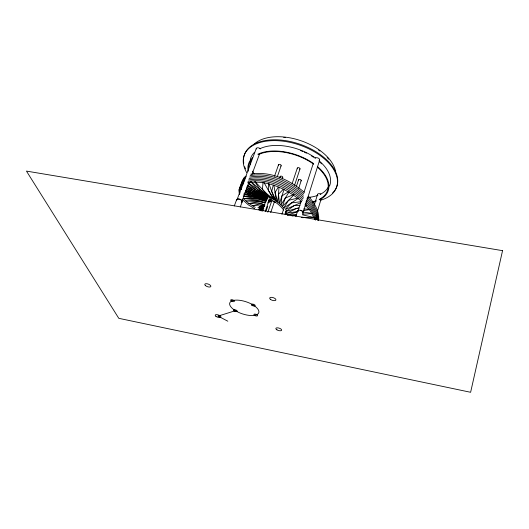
<?xml version="1.0" encoding="UTF-8"?>
<svg xmlns="http://www.w3.org/2000/svg" width="529" height="529" viewBox="0 0 529 529"><rect width="100%" height="100%" fill="white"/><g stroke="black" fill="none" stroke-linecap="round" stroke-linejoin="round"><path stroke-width="0.79" d="M268.415 183.127L268.355 190.295L274.862 200.174L268.963 183.841M278.988 187.326L277.923 202.283L275.047 192.483L278.28 187.14M263.052 182.565L262.41 189.342C268.666 196.947 278.194 200.775 284.133 208.571M318.564 220.633C319.767 211.527 314.431 202.766 308.367 196.345M273.281 185.163L271.694 191.386L276.369 201.086L273.923 185.223M317.354 211.448L321.394 198.15M314.2 205.312L317.572 194.374M303.024 212.737L319.655 160.082M295.843 216.506L297.602 211.025M297.966 211.137L301.239 200.934M304.003 192.305L313.062 164.05M284.06 189.435L279.477 203.48L278.499 194.176L283.432 189.131M298.667 188.397L301.226 180.548M296.505 186.142L298.561 179.867M285.019 214.172L286.308 210.264M294.574 185.249L300.003 168.837M281.937 214.219L283.498 209.537M292.087 183.768L297.291 168.149M270.709 212.519L274.445 201.622M282.188 179.053L282.724 177.499M267.833 212.222L271.602 201.331M279.669 177.995L280.205 176.441M266.272 210.568L267.687 206.482M265.208 211.521L269.526 199.116M277.348 176.64L281.124 165.789M262.252 211.183L267.416 196.464M274.478 176.322L278.552 164.704M241.925 201.47L249.033 182.32M251.877 174.656L259.547 153.972M240.285 206.978L242.289 201.582M236.959 199.896L256.221 148.642M234.287 205.94L236.602 199.783M242.024 181.374L244.279 177.308L246.402 176.091M241.495 182.769L243.75 178.716L245.873 177.506M240.966 184.171L243.214 180.131L245.337 178.928M240.437 185.573L242.679 181.553L244.801 180.349M239.908 186.982L242.143 182.974L244.266 181.778M289.297 191.663L280.952 204.928L281.957 195.869L288.411 191.829M285.515 209.107L291.426 202.931L301.537 201.628M293.721 195.175L282.426 206.376L285.257 198.084L294.131 194.348M298.72 198.124L283.703 208.023L288.55 200.306L297.834 198.064M268.117 202.323L270.709 200.769M246.613 186.909L267.244 197.271L266.735 197.562L253.272 194.335L245.959 191.207M266.742 198.699L266.232 198.99L266.636 199.578M243.73 183.213L241.608 184.396L239.373 188.397L239.935 193.204M243.195 184.647L241.072 185.824L238.837 189.805L239.412 194.606M257.94 207.487L264.877 204.273L252.717 205.821L266.001 201.807M267.727 202.951L271.291 201.298M285.7 209.352L300.928 202.627M266.034 201.456L262.245 202.944L248.855 203.493L243.188 198.382L266.847 198.878M285.753 211.091L287.498 215.058L297.238 211.831M227.82 321.202L218.06 316.104L235.405 310.682L238.678 312.421A15.315 6.328 18.5 0 0 258.899 311.495A15.315 6.328 18.5 0 0 237.422 300.122A15.315 6.328 18.5 0 0 235.405 310.682M268.249 201.126L269.75 200.676M298.845 207.791L285.951 211.448L294.296 205.556L300.009 205.477M305.035 206.032L306.589 205.596M266.457 200.008L259.6 201.602L246.038 200.947L267.138 199.459M292.101 216.037L296.121 215.184M266.656 200.365L248.855 203.493L255.276 207.361M250.706 174.213C270.061 170.655 289.839 179.959 304.334 192.305M250.171 175.641C269.559 172.123 289.343 181.44 303.858 193.786M249.642 177.07C269.049 173.598 288.841 182.922 303.382 195.274M249.106 178.504C268.838 175.033 288.854 184.667 303.547 197.291M248.57 179.946C268.329 176.507 288.345 186.162 303.064 198.785M248.022 181.394C267.813 177.995 287.842 187.656 302.588 200.286M247.493 182.836C267.066 179.516 286.923 188.946 301.59 201.37M297.946 211.461L286.916 213.22L296.518 208.446L298.905 208.605M303.573 210.562L310.02 209.53M218.06 316.104L219.674 315.873M266.9 199.089L257.663 200.127L243.188 198.382M287.498 215.058L296.187 214.556M302.555 214.192L312.222 213.637M266.98 198.547L255.719 198.646L243.929 196.279M314.405 217.717L301.537 217.313L303.057 217.783M303.672 208.922L310.027 209.345M243.201 195.975L267.013 198.454M273.625 201.78L275.675 201.992M302.707 211.957L312.229 213.465M245.456 190.433L266.933 197.859L253.484 195.67L245.033 192.701M243.922 193.925L267.138 198.157L254.608 197.165L243.796 194.242M272.23 201.556L268.659 200.577M272.005 199.995L269.149 199.168M302.522 214.867L313.624 217.379M244.953 192.179L266.933 197.859M269.307 197.615L273.361 199.268L263.991 182.479M268.805 199.056C274.749 200.974 279.927 205.067 283.637 210.039M241.654 189.157L239.373 188.397L241.568 189.329M267.244 197.271L253.768 191.928L247.01 187.742M258.688 209.008L262.953 210.767M259.653 206.27L263.911 208.029M259.17 207.639L263.429 209.398M241.958 187.021L240.483 186.406L241.879 187.14M246.388 188.86L266.986 197.416L253.06 192.979L246.071 189.329M263.449 204.716L264.864 205.305M261.557 205.49L264.388 206.667M267.218 196.993L254.482 190.863L247.321 185.474M267.912 197L256.069 190.222L248.339 183.239M258.575 209.325L261.273 210.919M260.704 205.616L263.389 207.209M259.547 206.588L262.906 208.578M259.058 207.957L263.098 210.344M262.523 205.054L264.533 206.244M247.598 185.137L267.224 196.914M254.661 208.664L248.352 204.875L242.672 199.77M248.518 183.034L267.965 196.933M250.832 181.559L269.651 197.72L257.676 189.58L250.753 181.645M255.057 181.626L270.703 198.044L260.037 189.461L254.799 181.725M305.365 203.063L310.821 209.398L315.211 217.736L315.668 220.163M305.002 204.69L310.358 210.906L314.755 219.237M306.423 200.193L311.753 206.403L316.117 214.748L317.03 219.608M305.954 201.688L311.29 207.897L315.661 216.242L316.276 219.482M307.369 197.211L312.679 203.42L317.023 211.772L318.531 219.885M306.899 198.699L312.216 204.908L316.573 213.26L317.936 220.553M285.27 212.565L286.434 214.695M246.659 172.54A48.886 27.885 18.8 0 1 268.309 140.919A48.886 27.885 18.8 0 1 329.574 163.977A48.886 27.885 18.8 0 1 320.376 200.286M315.562 201.357A48.886 27.885 18.8 0 1 313.221 201.688M310.549 197.595A41.837 23.851 18.8 0 1 309.062 197.773M250.29 159.467A41.837 23.851 18.8 0 1 254.661 152.207M259.845 148.748A41.837 23.851 18.8 0 1 315.449 157.992M319.205 160.915A41.837 23.851 18.8 0 1 329.521 186.082M243.763 163.15A48.853 27.911 18.8 0 1 299.302 144A48.853 27.911 18.8 0 1 332.582 192.973M245.509 168.896A48.853 27.911 18.8 0 1 244.669 166.747M328.549 186.552A41.13 23.448 18.8 0 1 320.098 194.381M317.942 195.3A41.13 23.448 18.8 0 1 308.48 197.396M254.158 173.889A41.13 23.448 18.8 0 1 252.597 171.118M250.634 164.367A41.13 23.448 18.8 0 1 250.799 160.439M300.584 150.58A41.13 23.448 18.8 0 1 302.819 151.492M304.287 152.14A41.13 23.448 18.8 0 1 306.443 153.159M311.455 155.916A41.13 23.448 18.8 0 1 313.538 157.245M319.311 161.662A41.13 23.448 18.8 0 1 321.639 163.858M317.433 166.529A42.036 23.699 18.8 0 1 319.681 199.817M315.998 201.364A42.036 23.699 18.8 0 1 312.824 202.27M248.187 171.224A42.036 23.699 18.8 0 1 252.611 157.655M257.802 154.23A42.036 23.699 18.8 0 1 313.651 163.606M317.539 167.27A41.328 23.302 18.8 0 1 319.166 199.459M316.276 200.722A41.328 23.302 18.8 0 1 312.421 201.88M248.617 169.736A41.328 23.302 18.8 0 1 251.705 159.593M258.45 154.587A41.328 23.302 18.8 0 1 313.717 164.228M253.814 144.417A45.11 26.053 18.8 0 1 300.525 140.582A45.11 26.053 18.8 0 1 335.684 171.951M283.723 137.447A44.41 25.643 18.8 0 1 285.376 137.619M318.623 150.091A44.41 25.643 18.8 0 1 319.926 151.023M327.153 157.424A44.41 25.643 18.8 0 1 328.641 159.123M317.664 195.095A2.381 1.323 17 0 1 318.299 193.759A2.381 1.323 17 0 1 320.839 194.064M298.587 180.085A1.382 0.78 18.2 0 1 299.407 179.351A1.382 0.78 18.2 0 1 301.034 180.032A1.382 0.78 18.2 0 1 300.77 181.004M236.628 200.22A2.989 1.561 20.4 0 1 238.486 198.891A2.989 1.561 20.4 0 1 241.932 200.524A2.989 1.561 20.4 0 1 241.257 202.415M241.779 201.794A2.612 1.362 20.4 0 1 241.475 202.038M237.104 199.572A2.612 1.362 20.4 0 1 237.409 199.321M237.852 199.162A2.612 1.362 20.4 0 1 239.029 199.162M239.683 199.321A2.612 1.362 20.4 0 1 241.72 200.683M256.228 149.046A2.5 1.455 20.9 0 1 257.649 147.77A2.5 1.455 20.9 0 1 260.473 148.907M278.644 165.359A1.402 0.807 19.4 0 1 279.114 164.374A1.402 0.807 19.4 0 1 280.912 164.982A1.402 0.807 19.4 0 1 280.754 166.066M280.172 176.845A1.375 0.774 19.1 0 1 280.959 176.111A1.375 0.774 19.1 0 1 282.579 176.792A1.375 0.774 19.1 0 1 282.354 177.764M297.582 211.455A3.035 1.613 17.6 0 1 301.351 210.522A3.035 1.613 17.6 0 1 302.76 213.498M297.946 211.514A2.652 1.415 17.6 0 1 298.515 210.568M300.247 210.423A2.652 1.415 17.6 0 1 302.581 211.547A2.652 1.415 17.6 0 1 302.833 213.055M315.013 158.211A2.533 1.501 17.6 0 1 318.577 158.283A2.533 1.501 17.6 0 1 319.106 160.697M297.629 168.83A1.408 0.813 18.4 0 1 297.662 167.7A1.408 0.813 18.4 0 1 299.493 168.017A1.408 0.813 18.4 0 1 299.778 169.201M502.55 250.66L470.618 392.287L118.787 318.319L26.45 171.098L502.55 250.66M276.951 329.838A3.035 1.223 17.3 0 0 281.653 330.228A3.035 1.223 17.3 0 0 277.672 327.848A3.035 1.223 17.3 0 0 276.951 329.838M254.409 315.271A1.931 0.793 18.1 0 0 257.517 315.753A1.931 0.793 18.1 0 0 255.295 314.133A1.931 0.793 18.1 0 0 254.409 315.271M205.53 285.653A3.207 1.356 19.8 0 0 210.714 286.665A3.207 1.356 19.8 0 0 207.216 283.802A3.207 1.356 19.8 0 0 205.53 285.653M231.199 300.915A1.964 0.82 18.9 0 0 234.334 301.391A1.964 0.82 18.9 0 0 232.013 299.705A1.964 0.82 18.9 0 0 231.199 300.915M215.905 316.289A2.989 1.177 19.1 0 0 220.752 317.281A2.989 1.177 19.1 0 0 217.525 314.735A2.989 1.177 19.1 0 0 215.905 316.289M234.116 310.907A1.918 0.78 18.7 0 0 237.184 311.383A1.918 0.78 18.7 0 0 234.922 309.763A1.918 0.78 18.7 0 0 234.116 310.907M270.306 299.242A3.26 1.408 17.7 0 0 275.695 300.293A3.26 1.408 17.7 0 0 272.415 297.443A3.26 1.408 17.7 0 0 270.306 299.242M251.949 305.326A1.977 0.827 18.2 0 0 255.13 305.808A1.977 0.827 18.2 0 0 252.849 304.129A1.977 0.827 18.2 0 0 251.949 305.326"/></g></svg>
